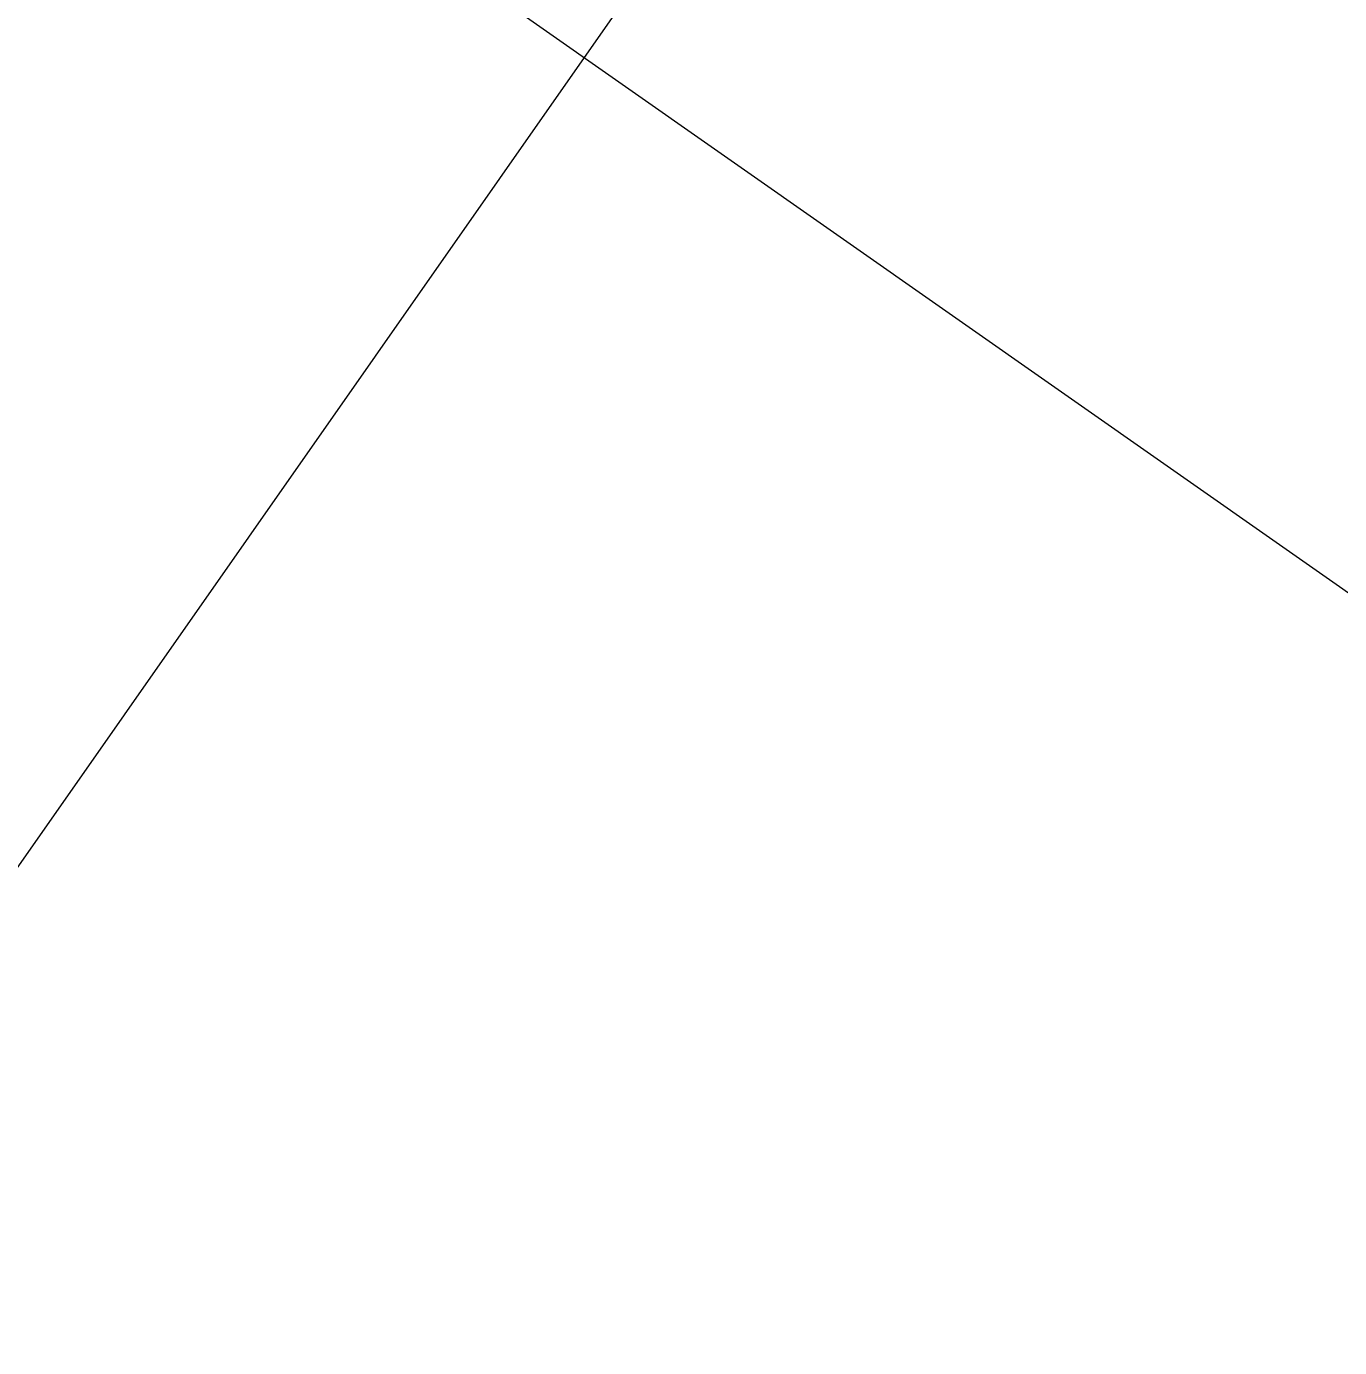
# Model space of a CAD drawing. Header units: inches. Extents: x 36473197 to 36486087, y 3899343 to 3911260.
# Drawn here: x 36473853.59 to 36473868, y 3906075.13 to 3906089.61 of the extents above; entities that cross this region are included whole.
import ezdxf

# ---------------------------------------------------------------- set-up
doc = ezdxf.new("R2010")
doc.units = ezdxf.units.IN
doc.header["$MEASUREMENT"] = 0
doc.layers.get('0').update_dxf_attribs({"lineweight": 0})
doc.layers.add('图例区', color=7, linetype='Continuous', lineweight=0)
doc.styles.add('宋体', font='SIMSUN.TTC')

msp = doc.modelspace()

# ---------------------------------------------------------------- linework, layer by layer
at = {"lineweight": 15, "flags": 128}
for points in [[(36474663.518, 3907237.188), (36473699.337, 3905860.242)], [(36473795.82, 3906134.015), (36473820.737, 3906116.567), (36473860.056, 3906089.034), (36473872.343, 3906080.43)]]:
    msp.add_lwpolyline(points, dxfattribs=at)

# ---------------------------------------------------------------- texts
at = {"layer": '图例区', "insert": (36474258.841, 3906868.629), "char_height": 4.5, "width": 7.51239, "attachment_point": 1, "rotation": 324.9991, "style": '宋体'}
msp.add_mtext('中\\P\\P\\P\\P\\P\\P\\P\\P\\P\\P\\P\\P\\P\\P\\P\\P\\P\\P\\P\\P\\P\\P\\P\\P\\P\\P\\P\\P\\P\\P\\P\\P\\P\\P\\P\\P\\P\\P\\P\\P\\P\\P\\P\\P\\P\\P\\P\\P\\P\\P\\P\\P\\P\\P\\P\\P\\P\\P\\P\\P\\P\\P\\P生\\P\\P\\P\\P\\P\\P\\P\\P\\P\\P\\P\\P\\P\\P\\P\\P\\P\\P\\P\\P\\P\\P\\P\\P\\P\\P\\P\\P\\P\\P\\P\\P\\P\\P\\P\\P\\P\\P\\P\\P\\P\\P\\P\\P\\P\\P\\P\\P\\P\\P\\P\\P\\P\\P\\P\\P\\P\\P\\P\\P\\P\\P\\P\\P\\P\\P\\P\\P\\P\\P\\P\\P\\P\\P\\P\\P\\P\\P\\P\\P界\\P', dxfattribs=at)

doc.saveas('drawing.dxf')
